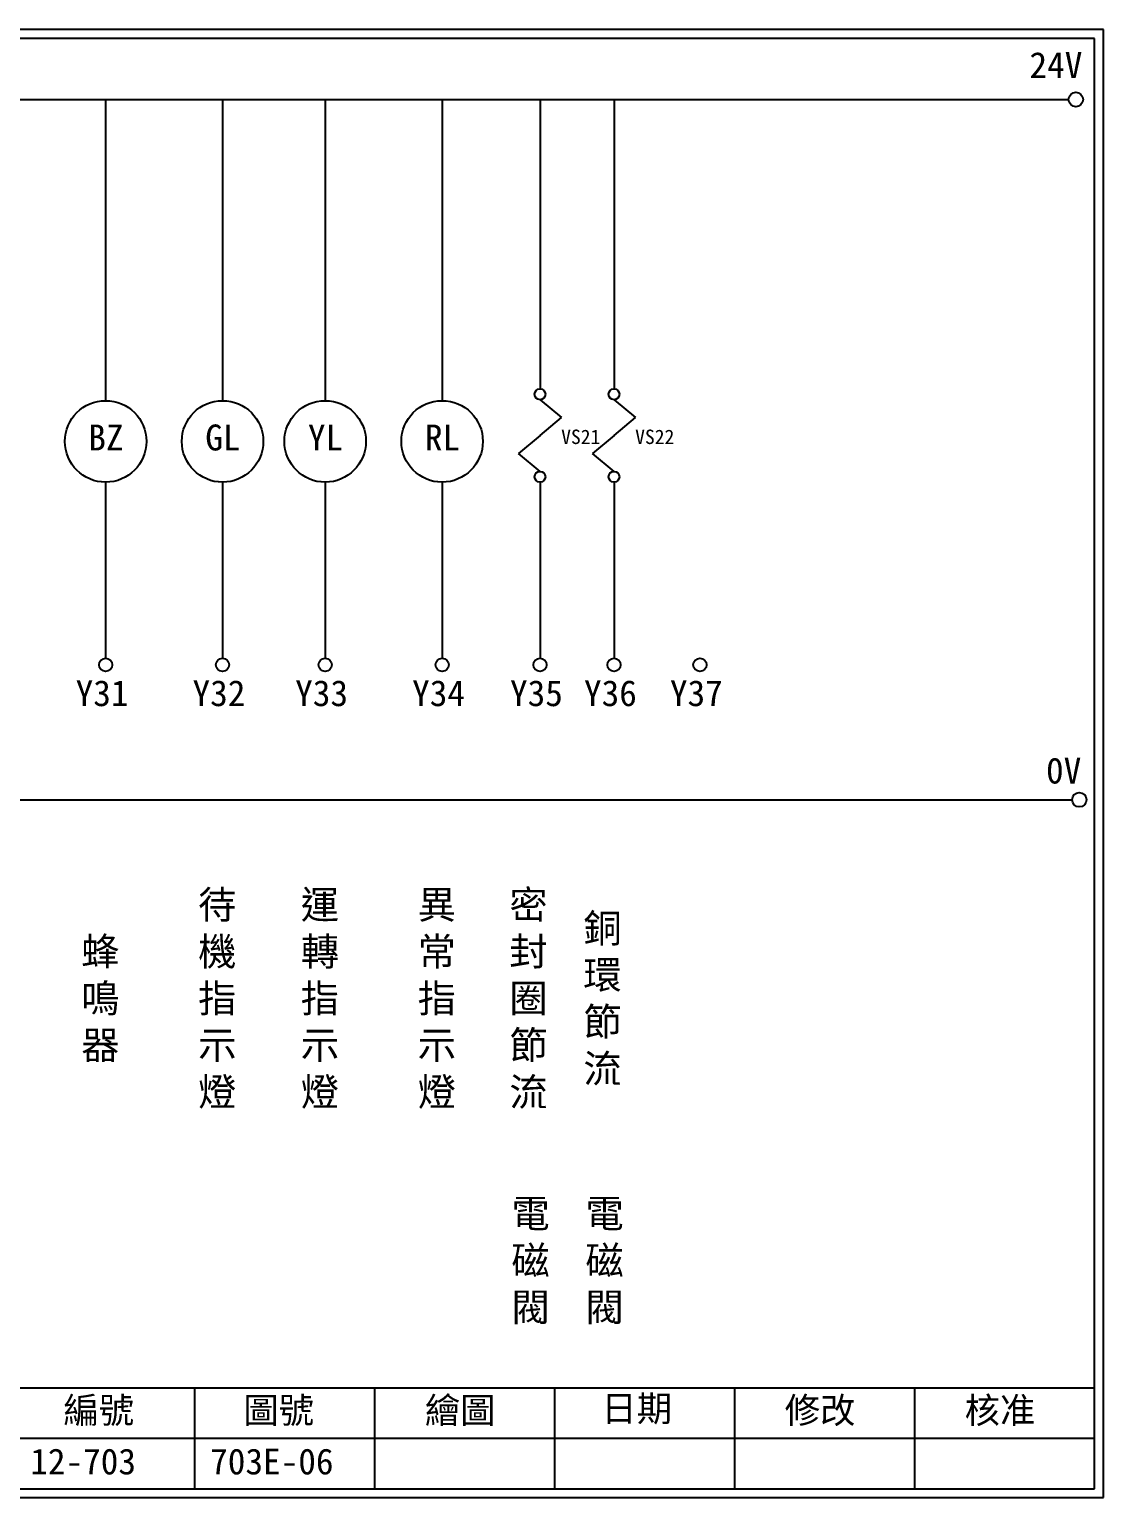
# Model space of a CAD drawing. Extents: x 889 to 1176, y 251 to 455.
# Drawn here: x 1026.8 to 1176.1, y 251.2 to 455.2 of the extents above; entities that cross this region are included whole.
import ezdxf

# ---------------------------------------------------------------- set-up
doc = ezdxf.new("R2010")
doc.units = 0
doc.layers.get('0').update_dxf_attribs({"linetype": 'CONTINUOUS'})
doc.layers.add('圖框層', color=7, linetype='CONTINUOUS')
doc.layers.add('標尺寸層', color=3, linetype='CONTINUOUS')
doc.styles.add('CNS', font='romanc.shx', dxfattribs={"bigfont": 'chineset.shx'})
doc.styles.add('STSL', font='KAIU.TTF')

msp = doc.modelspace()

# ---------------------------------------------------------------- linework, layer by layer
for centre in [(1172.21, 445.42), (1172.69, 348.15)]:
    msp.add_circle(centre, 1)
at = {"layer": '圖框層', "color": 7}
for p, q in [((1176.07, 455.16), (889.07, 455.16)), ((1176.07, 251.2), (1176.07, 455.16)), ((1174.82, 453.91), (890.32, 453.91)), ((1174.82, 252.44), (1174.82, 453.91)), ((890.32, 266.44), (1174.82, 266.44)), ((1049.82, 252.44), (1049.82, 266.44)), ((1074.82, 252.44), (1074.82, 266.44)), ((1099.82, 252.44), (1099.82, 266.44)), ((1124.82, 252.44), (1124.82, 266.44)), ((1149.82, 252.44), (1149.82, 266.44)), ((1024.82, 259.44), (1174.82, 259.44)), ((889.07, 251.2), (1176.07, 251.2)), ((890.32, 252.44), (1174.82, 252.44))]:
    msp.add_line(p, q, dxfattribs=at)
at = {"layer": '標尺寸層', "color": 7}
for p, q in [((893.61, 445.42), (1171.21, 445.42)), ((1037.41, 445.42), (1037.41, 403.59)), ((1053.65, 445.42), (1053.65, 403.59)), ((1067.91, 445.42), (1067.91, 403.59)), ((1084.16, 445.42), (1084.16, 403.59)), ((1097.76, 445.42), (1097.76, 405.22)), ((1108.04, 445.42), (1108.04, 405.22)), ((1097.76, 403.72), (1100.76, 401.23)), ((1108.04, 403.72), (1111.04, 401.23)), ((1097.76, 398.74), (1100.76, 401.23)), ((1108.04, 398.74), (1111.04, 401.23)), ((1097.76, 398.74), (1094.76, 396.25)), ((1108.04, 398.74), (1105.04, 396.25)), ((1097.76, 393.76), (1094.76, 396.25)), ((1108.04, 393.76), (1105.04, 396.25)), ((1037.41, 392.26), (1037.41, 367.81)), ((1053.65, 392.26), (1053.65, 367.81)), ((1067.91, 392.26), (1067.91, 367.81)), ((1084.16, 392.26), (1084.16, 367.81)), ((1097.76, 392.26), (1097.76, 367.81)), ((1108.04, 392.26), (1108.04, 367.81)), ((893.82, 348.15), (1171.69, 348.15))]:
    msp.add_line(p, q, dxfattribs=at)
for centre, radius in [((1097.76, 404.47), 0.751), ((1108.04, 404.47), 0.751), ((1037.41, 397.92), 5.66), ((1053.65, 397.92), 5.66), ((1067.91, 397.92), 5.66), ((1084.16, 397.92), 5.66), ((1097.76, 393.01), 0.751), ((1108.04, 393.01), 0.751), ((1037.41, 366.89), 0.92), ((1053.65, 366.89), 0.92), ((1067.91, 366.89), 0.92), ((1084.16, 366.89), 0.92), ((1097.76, 366.89), 0.92), ((1108.04, 366.89), 0.92), ((1119.98, 366.89), 0.92)]:
    msp.add_circle(centre, radius, dxfattribs=at)

# ---------------------------------------------------------------- texts
at = {"layer": '圖框層', "color": 4, "style": 'STSL'}
for s, height, p in [('24V', 3.6, (1165.77, 448.41)), ('BZ', 3.6, (1035, 396.67)), ('GL', 3.6, (1051.25, 396.67)), ('YL', 3.6, (1065.51, 396.67)), ('RL', 3.6, (1081.76, 396.67)), ('VS21', 2, (1100.7, 397.56)), ('VS22', 2, (1110.98, 397.56)), ('Y31', 3.6, (1033.24, 361.15)), ('Y32', 3.6, (1049.48, 361.15)), ('Y33', 3.6, (1063.74, 361.15)), ('Y34', 3.6, (1079.99, 361.15)), ('Y35', 3.6, (1093.59, 361.15)), ('Y36', 3.6, (1103.87, 361.15)), ('Y37', 3.6, (1115.81, 361.15)), ('0V', 3.6, (1168.07, 350.4)), ('編號', 3.6, (1031.54, 261.53)), ('圖號', 3.6, (1056.54, 261.53)), ('繪圖', 3.6, (1081.76, 261.53)), ('日期', 3.6, (1106.29, 261.78)), ('修改', 3.6, (1131.76, 261.53)), ('核准', 3.6, (1156.76, 261.53)), ('12-703', 3.6, (1026.93, 254.42)), ('703E-06', 3.6, (1051.93, 254.42))]:
    msp.add_text(s, height=height, dxfattribs=at).set_placement(p)
at = {"layer": '標尺寸層', "color": 7, "char_height": 3.9, "attachment_point": 5, "style": 'CNS'}
for s, insert, width in [('{\\fDFKai-SB|b0|i0|c136|p65;待機指示燈}', (1052.92, 320.36), 2.8481), ('{\\fDFKai-SB|b0|i0|c136|p65;運轉指示燈}', (1067.18, 320.36), 2.8481), ('{\\fDFKai-SB|b0|i0|c136|p65;異常指示燈}', (1083.43, 320.36), 2.8481), ('{\\fDFKai-SB|b0|i0|c136|p65;密封圈節流}', (1096.16, 320.36), 2.8481), ('{\\fDFKai-SB|b0|i0|c136|p65;銅環節流}', (1106.44, 320.36), 2.8481), ('{\\fDFKai-SB|b0|i0|c136|p65;蜂鳴器}', (1036.67, 320.36), 2.8481), ('{\\fDFKai-SB|b0|i0|c136|p65;電磁閥}', (1096.45, 283.94), 8.6627), ('{\\fDFKai-SB|b0|i0|c136|p65;電磁閥}', (1106.73, 283.94), 8.6627)]:
    msp.add_mtext(s, dxfattribs=dict(at, insert=insert, width=width))

doc.saveas('drawing.dxf')
